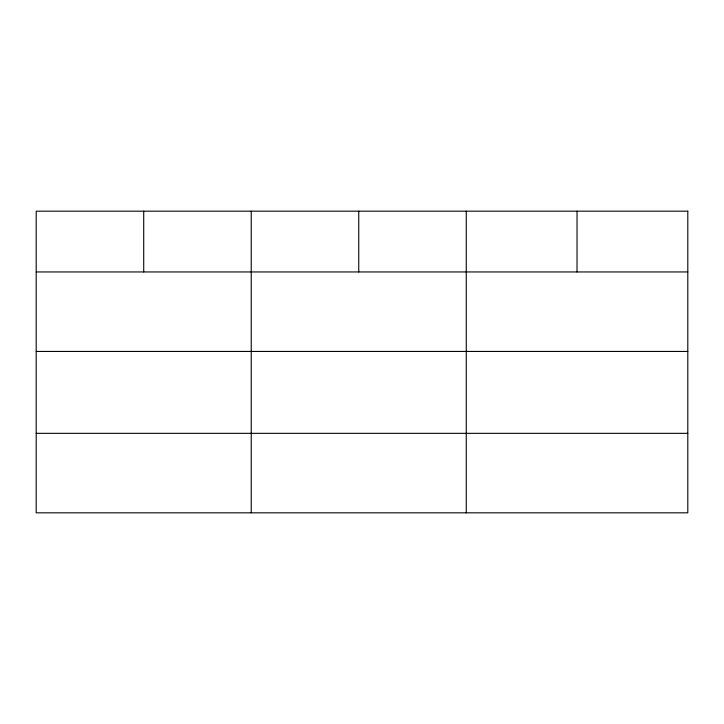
<?xml version="1.0" encoding="UTF-8"?>
<svg xmlns="http://www.w3.org/2000/svg" width="724" height="724" viewBox="0 0 724 724"><rect width="100%" height="100%" fill="white"/><g stroke="black" fill="none" stroke-linecap="round" stroke-linejoin="round"><path stroke-width="1.09" d="M36.2 271.952L687.8 271.952M36.2 351.439L687.8 351.439M36.2 433.341L687.8 433.341M577.028 211.173L577.028 271.952M466.256 211.173L466.256 512.827M358.742 211.173L358.742 271.952M251.228 211.173L251.228 512.827M143.714 211.173L143.714 271.952M687.8 211.173L36.2 211.173L36.2 512.827L687.8 512.827L687.8 211.173"/></g></svg>
